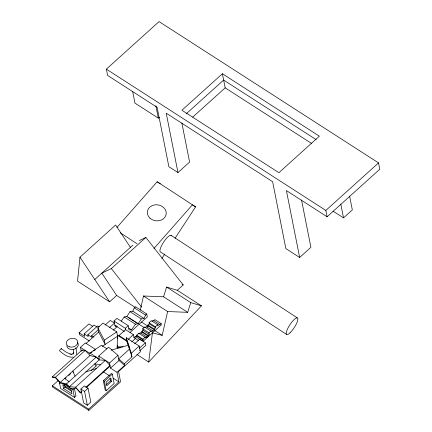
<?xml version="1.0" encoding="UTF-8"?>
<svg xmlns="http://www.w3.org/2000/svg" width="432" height="432" viewBox="0 0 432 432"><rect width="100%" height="100%" fill="white"/><g stroke="black" fill="none" stroke-linecap="round" stroke-linejoin="round"><path stroke-width="0.65" d="M120.49 347.792L117.212 347.841L117.407 335.183L126.981 341.35L131.949 356.902L124.319 363.793L124.632 365.396L117.002 372.281L118.892 381.834L88.63 409.142L88.879 410.4L120.577 381.802L118.552 371.569L140.373 351.88L139.223 346.048L126.263 337.705L127.197 342.441M117.212 347.841L117.299 345.244M117.515 338.764L117.601 336.172L116.753 331.889L103.059 323.071L97.859 327.758L98.707 332.041L105.133 344.471L104.285 340.189L97.859 327.758M130.426 247.347L115.609 225.034L79.969 257.191L77.555 281.173L109.609 301.811L116.651 295.461L135.205 307.406M136.901 354.472L148.689 362.065L152.437 332.872L162.184 335.34L167.632 311.548L143.494 296.006L140.254 310.154M76.313 354.305L76.685 352.355L75.859 347.836M166.612 287.059L190.75 302.605L187.693 312.325L163.555 296.784L166.612 287.059L177.304 290.299L201.442 305.84L148.689 362.065M121.311 321.057L124.162 316.942L126.862 316.57L130.01 311.666L132.764 311.191L134.271 307.822L135.486 306.72L146.767 313.983L147.339 316.867L139.433 324M130.01 311.666L141.286 318.924L144.04 318.454L145.546 315.085L146.767 313.983M116.149 325.469L115.495 326.587L114.88 325.318L114.026 321.025L116.942 318.395L128.223 325.658L129.071 329.945L131.517 329.859L135.437 324.205L138.137 323.827L141.286 318.924M161.876 258.449L164.808 253.962M175.068 238.27L195.593 206.879L157.167 181.759L116.932 227.453M153.949 248.497L192.418 204.811L195.593 206.879M181.867 122.996L189.599 162.059L177.973 172.552L168.874 166.698L157.124 107.33L107.627 75.465L106.375 69.136L159.062 21.6L378.529 162.902L379.782 169.231L327.094 216.767L286.4 190.566L299.651 257.477L310.9 247.325L301.547 200.075M132.646 91.411L134.973 103.14L158.323 118.179L159.322 117.272M222.388 73.737L181.915 110.252L278.894 172.692L319.367 136.177L222.388 73.737L225.18 87.826L311.585 143.462M186.17 113.875L223.641 80.066L316.262 139.698M192.699 117.131L225.18 87.826M94.786 279.504L132.894 245.122M116.651 295.461L101.828 273.148L111.332 268.591L145.849 237.449L183.222 284.958L177.304 290.299M89.365 340.983L79.483 334.622L79.121 332.786L88.943 323.924L92.821 326.425M79.121 332.786L84.661 336.355L84.175 333.92L94.003 325.058L97.022 327.002M84.175 333.92L88.204 336.512L87.858 334.751L97.681 325.89L99.23 326.889M87.858 334.751L91.994 337.414L91.654 335.696L98.037 329.94M81.232 351.286L80.449 347.35L85.369 342.911L95.747 349.596M105.116 325.096L110.273 320.441L114.448 323.131L109.291 327.78M86.049 343.462L98.707 332.041M81.859 391.576L80.368 392.92L76.097 388.206L70.745 388.881L66.766 384.777L60.248 383.13L55.534 377.822L52.564 377.482L52.218 376.936L81.972 350.098L85.196 350.406L90.007 355.547L96.196 357.118L99.155 359.91L105.397 360.353L110.014 365.558L85.72 387.477M52.218 376.936L55.447 377.244L85.196 350.406M113.33 330.107L117.283 326.543M88.879 410.4L52.645 387.072L52.396 385.814L58.352 380.441M55.447 377.244L60.253 382.39L90.007 355.547M65.205 378.659L66.199 377.762M68.677 375.527L70.659 373.739M138.672 340.637L133.979 337.613L133.396 334.665L125.572 329.627L125.307 328.288L128.223 325.658M119.162 336.312L119.011 335.551L125.572 329.627M60.253 382.39L66.447 383.956L96.196 357.118M106.979 348.845L101.471 345.303L89.856 353.03L99.349 359.143L98.739 356.065L108.578 347.188L117.968 355.369L118.984 360.477L124.632 365.396M63.569 388.476L62.824 384.718L71.183 390.101L71.928 393.854L63.569 388.476L65.048 387.137L64.676 385.258M66.447 383.956L69.406 386.753L99.155 359.91M130.043 332.467L138.445 324.891M91.076 370.543L96.53 365.623M128.239 339.314L133.396 334.665M69.406 386.753L75.643 387.196L105.397 360.353M74.444 397.375L72.949 389.821L74.428 388.481L75.929 396.036L74.444 397.375L60.62 388.471L59.249 381.548M139.352 333.526L140.238 332.726L146.497 336.755L146.659 337.57L148.235 336.145L148.09 335.416L149.283 334.336L143.03 330.307L142.727 328.79L144.639 327.062L144.796 327.856L146.216 326.576L152.474 330.604L152.658 331.528L154.386 329.967L154.202 329.038L155.542 327.834L149.288 323.806L149.078 322.753L151.378 320.674L157.637 324.702L157.842 325.755L159.462 324.297L153.209 320.269L151.994 321.365M133.979 337.613L135.302 336.42L141.556 340.448M142.182 340.859L143.1 340.027L136.847 335.999L136.685 335.178L138.785 333.283L145.039 337.306L145.168 337.954L146.497 336.755M154.386 329.967L148.133 325.939L147.949 325.01L149.288 323.806M148.235 336.145L141.982 332.116L141.836 331.387L143.03 330.307M153.743 320.663L154.904 319.615L161.158 323.644L161.39 324.799L142.992 341.393M135.464 337.246L136.847 335.999M146.831 327.11L148.133 325.939M140.794 333.185L141.982 332.116M131.765 341.852L135.745 338.261M110.014 365.558L109.512 363.004L117.968 355.369M80.87 389.038L84.359 385.889L88.063 388.276L90.806 402.138L87.318 405.281L83.614 402.894L80.87 389.038L84.575 391.424L87.318 405.281M80.368 392.92L80.266 392.396L81.751 391.057M134.59 343.829L139.747 339.179L145.368 342.797L145.859 345.265L139.763 350.762M86.319 387.553L110.117 366.077L110.522 368.107L117.002 372.281M155.542 327.834L155.336 326.781L157.637 324.702M149.283 334.336L148.981 332.818L150.898 331.09L144.639 327.062M84.575 391.424L88.063 388.276M110.522 368.107L118.984 360.477M143.1 340.027L142.938 339.206L145.039 337.306M152.474 330.604L151.054 331.884L150.898 331.09M161.158 323.644L159.613 325.042L159.462 324.297M131.949 356.902L131.231 353.263L139.223 346.048M103.329 380.678L111.299 373.486L112.304 374.139L114.156 383.492L106.191 390.679L105.181 390.031L103.329 380.678L104.339 381.326L106.191 390.679M139.277 348.295L145.368 342.797M104.339 381.326L112.304 374.139M106.196 384.68L110.484 380.813L110.02 378.448M111.494 381.461L106.726 385.76L106.024 382.212L110.792 377.914L111.494 381.461L110.484 380.813M327.094 216.767L325.841 210.438L378.529 162.902M333.05 211.151L343.521 217.89L352.339 209.941L349.607 196.166M104.285 340.189L116.753 331.889M90.995 352.755L92.054 352.053M93.636 351L95.224 349.947M102.238 346.394L117.601 336.172M139.315 240.581L145.849 237.449M85.828 371.936L96.358 368.507M111.132 350.158L128.223 345.238L127.505 341.593M73.235 357.08C67.986 357.912 63.407 354.062 59.67 350.914A1.415 0.405 -49.6 0 1 59.778 350.195L60.199 349.596A1.566 0.448 -49.6 0 1 61.231 348.662L66.08 352.096L70.222 354.067L69.941 353.981L71.663 354.294L71.329 354.305L73.462 353.7L72.927 354.181L73.742 352.123L73.705 352.453L73.202 349.456M117.013 346.853L122.915 346.766M143.494 296.006L163.555 296.784M167.632 311.548L187.693 312.325M100.607 364.673L94.721 363.911L96.05 365.996M190.75 302.605L201.442 305.84M106.375 69.136L325.841 210.438M299.651 257.477L285.865 248.605L272.619 181.694L166.217 113.189L177.973 172.552M182.099 284.229L183.222 284.958M134.271 307.822L145.546 315.085M132.764 311.191L144.04 318.454M149.078 322.753L155.336 326.781M147.949 325.01L154.202 329.038M141.415 321.97L148.149 326.306M154.327 330.28L162.184 335.34M128.299 317.331L144.504 327.769M126.862 316.57L138.137 323.827M142.727 328.79L148.981 332.818M124.162 316.942L135.437 324.205M141.836 331.387L148.09 335.416M128.698 328.045L131.517 329.859M136.685 335.178L142.938 339.206M114.026 321.025L125.307 328.288M114.88 325.318L124.465 331.49M119.011 335.551L126.83 340.583M91.654 335.696L93.787 337.073M98.739 356.065L109.512 363.004M80.449 347.35L89.942 353.462L89.856 353.03M103.043 371.628L109.269 375.64M113.233 378.189L118.892 381.834M62.991 383.411L72.949 389.821M65.048 387.137L71.739 391.441M52.396 385.814L88.63 409.142M157.167 181.759L160.342 183.832M171.018 235.316L297.324 317.898M286.762 334.557L160.461 251.969A9.871 2.603 -56.8 0 1 163.982 241.58A9.871 2.603 -56.8 0 1 171.477 235.85M120.199 232.756L136.982 243.729M64.643 378.432L69.007 381.65M124.319 363.793L118.665 358.873L129.465 349.126L128.747 345.481M75.643 387.196L80.266 392.396M111.332 268.591L141.647 307.125M79.969 257.191L109.609 301.811M81.972 350.098L82.318 350.638M73.354 372.314L72.722 371.142L75.103 376.148M126.263 337.705L131.231 353.263M340.794 204.109L343.521 217.89M155.871 105.791L158.323 118.179M138.785 333.283L138.91 333.925M59.567 382.077L59.816 383.324M77.447 342.365A5.805 4.406 -11.2 0 1 74.207 349.223A5.805 4.406 -11.2 0 1 66.793 345.713M61.565 348.586A1.415 0.405 -49.6 0 1 61.587 349.034M69.347 346.831A5.805 4.406 -11.2 0 0 77.825 342.085A5.805 4.406 -11.2 0 0 69.039 339.163A5.805 4.406 -11.2 0 0 69.347 346.831M149.904 218.101A9.488 8.03 7.4 0 0 165.85 215.455A9.488 8.03 7.4 0 0 154.591 204.908A9.488 8.03 7.4 0 0 149.904 218.101M290.056 332.807A9.871 2.603 -56.8 0 0 297.778 318.438A9.871 2.603 -56.8 0 0 288.295 327.434A9.871 2.603 -56.8 0 0 290.056 332.807"/></g></svg>
